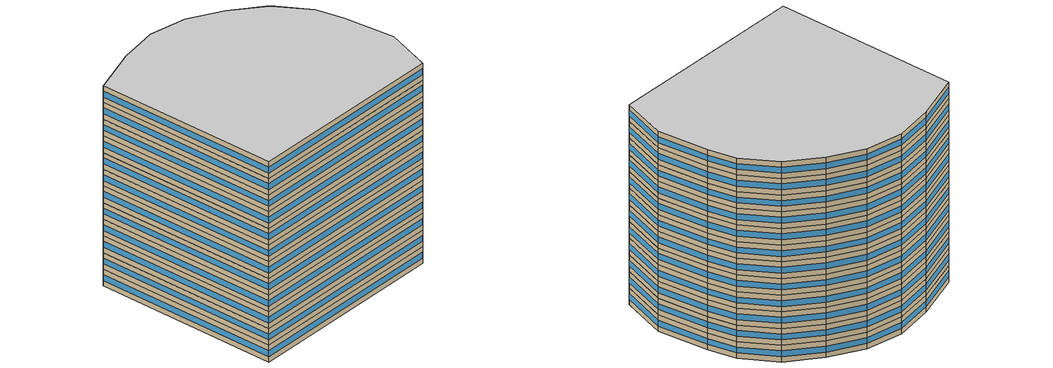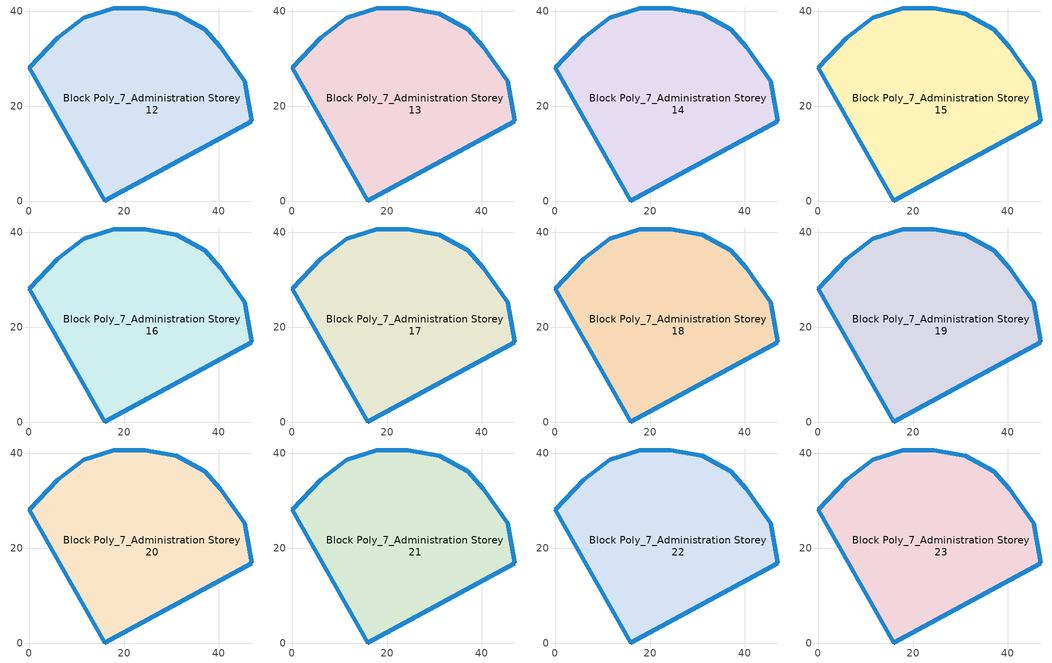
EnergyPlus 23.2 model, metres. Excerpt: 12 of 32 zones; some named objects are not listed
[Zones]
Block Poly_7_Administration Storey 12
 floor to Block Poly_7_Administration Storey 11 (HSCWZ_Public&Industrial_1995_FloorSlab): 40.27,32.48 45.41,25.2 46.91,16.86 15.9,0 0,28.05 6,34.4 11.49,38.64 17.8,40.66 24.38,40.68 31.03,39.48 36.99,36.18 z36
 wall outside (HSCWZ_Public&Industrial_1995_ExtWall): 0,28.05 15.9,0 46.91,16.86 45.41,25.2 40.27,32.48 36.99,36.18 31.03,39.48 24.38,40.68 17.8,40.66 11.49,38.64 6,34.4 0,28.05 z36:39
 window (HSCWZ_Public&Industrial_1995_Win): 0.01,28.04 15.89,0.01 / 15.92,0.01 46.9,16.86 / 46.91,16.87 45.41,25.2 / 45.41,25.2 40.27,32.47 / 40.27,32.48 36.99,36.18 / 36.99,36.18 31.03,39.48 / 31.03,39.48 24.38,40.68 / 24.38,40.68 17.81,40.66 / 17.8,40.66 11.49,38.64 / 11.48,38.64 6,34.4 / 5.99,34.39 0,28.05 z36.98:38.02
Block Poly_7_Administration Storey 13
 floor to Block Poly_7_Administration Storey 12 (HSCWZ_Public&Industrial_1995_FloorSlab): 40.27,32.48 45.41,25.2 46.91,16.86 15.9,0 0,28.05 6,34.4 11.49,38.64 17.8,40.66 24.38,40.68 31.03,39.48 36.99,36.18 z39
 wall outside (HSCWZ_Public&Industrial_1995_ExtWall): 0,28.05 15.9,0 46.91,16.86 45.41,25.2 40.27,32.48 36.99,36.18 31.03,39.48 24.38,40.68 17.8,40.66 11.49,38.64 6,34.4 0,28.05 z39:42
 window (HSCWZ_Public&Industrial_1995_Win): 0.01,28.04 15.89,0.01 / 15.92,0.01 46.9,16.86 / 46.91,16.87 45.41,25.2 / 45.41,25.2 40.27,32.47 / 40.27,32.48 36.99,36.18 / 36.99,36.18 31.03,39.48 / 31.03,39.48 24.38,40.68 / 24.38,40.68 17.81,40.66 / 17.8,40.66 11.49,38.64 / 11.48,38.64 6,34.4 / 5.99,34.39 0,28.05 z39.98:41.02
Block Poly_7_Administration Storey 14
 floor to Block Poly_7_Administration Storey 13 (HSCWZ_Public&Industrial_1995_FloorSlab): 40.27,32.48 45.41,25.2 46.91,16.86 15.9,0 0,28.05 6,34.4 11.49,38.64 17.8,40.66 24.38,40.68 31.03,39.48 36.99,36.18 z42
 wall outside (HSCWZ_Public&Industrial_1995_ExtWall): 0,28.05 15.9,0 46.91,16.86 45.41,25.2 40.27,32.48 36.99,36.18 31.03,39.48 24.38,40.68 17.8,40.66 11.49,38.64 6,34.4 0,28.05 z42:45
 window (HSCWZ_Public&Industrial_1995_Win): 0.01,28.04 15.89,0.01 / 15.92,0.01 46.9,16.86 / 46.91,16.87 45.41,25.2 / 45.41,25.2 40.27,32.47 / 40.27,32.48 36.99,36.18 / 36.99,36.18 31.03,39.48 / 31.03,39.48 24.38,40.68 / 24.38,40.68 17.81,40.66 / 17.8,40.66 11.49,38.64 / 11.48,38.64 6,34.4 / 5.99,34.39 0,28.05 z42.98:44.02
Block Poly_7_Administration Storey 15
 floor to Block Poly_7_Administration Storey 14 (HSCWZ_Public&Industrial_1995_FloorSlab): 40.27,32.48 45.41,25.2 46.91,16.86 15.9,0 0,28.05 6,34.4 11.49,38.64 17.8,40.66 24.38,40.68 31.03,39.48 36.99,36.18 z45
 wall outside (HSCWZ_Public&Industrial_1995_ExtWall): 0,28.05 15.9,0 46.91,16.86 45.41,25.2 40.27,32.48 36.99,36.18 31.03,39.48 24.38,40.68 17.8,40.66 11.49,38.64 6,34.4 0,28.05 z45:48
 window (HSCWZ_Public&Industrial_1995_Win): 0.01,28.04 15.89,0.01 / 15.92,0.01 46.9,16.86 / 46.91,16.87 45.41,25.2 / 45.41,25.2 40.27,32.47 / 40.27,32.48 36.99,36.18 / 36.99,36.18 31.03,39.48 / 31.03,39.48 24.38,40.68 / 24.38,40.68 17.81,40.66 / 17.8,40.66 11.49,38.64 / 11.48,38.64 6,34.4 / 5.99,34.39 0,28.05 z45.98:47.02
Block Poly_7_Administration Storey 16
 floor to Block Poly_7_Administration Storey 15 (HSCWZ_Public&Industrial_1995_FloorSlab): 40.27,32.48 45.41,25.2 46.91,16.86 15.9,0 0,28.05 6,34.4 11.49,38.64 17.8,40.66 24.38,40.68 31.03,39.48 36.99,36.18 z48
 wall outside (HSCWZ_Public&Industrial_1995_ExtWall): 0,28.05 15.9,0 46.91,16.86 45.41,25.2 40.27,32.48 36.99,36.18 31.03,39.48 24.38,40.68 17.8,40.66 11.49,38.64 6,34.4 0,28.05 z48:51
 window (HSCWZ_Public&Industrial_1995_Win): 0.01,28.04 15.89,0.01 / 15.92,0.01 46.9,16.86 / 46.91,16.87 45.41,25.2 / 45.41,25.2 40.27,32.47 / 40.27,32.48 36.99,36.18 / 36.99,36.18 31.03,39.48 / 31.03,39.48 24.38,40.68 / 24.38,40.68 17.81,40.66 / 17.8,40.66 11.49,38.64 / 11.48,38.64 6,34.4 / 5.99,34.39 0,28.05 z48.98:50.02
Block Poly_7_Administration Storey 17
 floor to Block Poly_7_Administration Storey 16 (HSCWZ_Public&Industrial_1995_FloorSlab): 40.27,32.48 45.41,25.2 46.91,16.86 15.9,0 0,28.05 6,34.4 11.49,38.64 17.8,40.66 24.38,40.68 31.03,39.48 36.99,36.18 z51
 wall outside (HSCWZ_Public&Industrial_1995_ExtWall): 0,28.05 15.9,0 46.91,16.86 45.41,25.2 40.27,32.48 36.99,36.18 31.03,39.48 24.38,40.68 17.8,40.66 11.49,38.64 6,34.4 0,28.05 z51:54
 window (HSCWZ_Public&Industrial_1995_Win): 0.01,28.04 15.89,0.01 / 15.92,0.01 46.9,16.86 / 46.91,16.87 45.41,25.2 / 45.41,25.2 40.27,32.47 / 40.27,32.48 36.99,36.18 / 36.99,36.18 31.03,39.48 / 31.03,39.48 24.38,40.68 / 24.38,40.68 17.81,40.66 / 17.8,40.66 11.49,38.64 / 11.48,38.64 6,34.4 / 5.99,34.39 0,28.05 z51.98:53.02
Block Poly_7_Administration Storey 18
 floor to Block Poly_7_Administration Storey 17 (HSCWZ_Public&Industrial_1995_FloorSlab): 40.27,32.48 45.41,25.2 46.91,16.86 15.9,0 0,28.05 6,34.4 11.49,38.64 17.8,40.66 24.38,40.68 31.03,39.48 36.99,36.18 z54
 wall outside (HSCWZ_Public&Industrial_1995_ExtWall): 0,28.05 15.9,0 46.91,16.86 45.41,25.2 40.27,32.48 36.99,36.18 31.03,39.48 24.38,40.68 17.8,40.66 11.49,38.64 6,34.4 0,28.05 z54:57
 window (HSCWZ_Public&Industrial_1995_Win): 0.01,28.04 15.89,0.01 / 15.92,0.01 46.9,16.86 / 46.91,16.87 45.41,25.2 / 45.41,25.2 40.27,32.47 / 40.27,32.48 36.99,36.18 / 36.99,36.18 31.03,39.48 / 31.03,39.48 24.38,40.68 / 24.38,40.68 17.81,40.66 / 17.8,40.66 11.49,38.64 / 11.48,38.64 6,34.4 / 5.99,34.39 0,28.05 z54.98:56.02
Block Poly_7_Administration Storey 19
 floor to Block Poly_7_Administration Storey 18 (HSCWZ_Public&Industrial_1995_FloorSlab): 40.27,32.48 45.41,25.2 46.91,16.86 15.9,0 0,28.05 6,34.4 11.49,38.64 17.8,40.66 24.38,40.68 31.03,39.48 36.99,36.18 z57
 wall outside (HSCWZ_Public&Industrial_1995_ExtWall): 0,28.05 15.9,0 46.91,16.86 45.41,25.2 40.27,32.48 36.99,36.18 31.03,39.48 24.38,40.68 17.8,40.66 11.49,38.64 6,34.4 0,28.05 z57:60
 window (HSCWZ_Public&Industrial_1995_Win): 0.01,28.04 15.89,0.01 / 15.92,0.01 46.9,16.86 / 46.91,16.87 45.41,25.2 / 45.41,25.2 40.27,32.47 / 40.27,32.48 36.99,36.18 / 36.99,36.18 31.03,39.48 / 31.03,39.48 24.38,40.68 / 24.38,40.68 17.81,40.66 / 17.8,40.66 11.49,38.64 / 11.48,38.64 6,34.4 / 5.99,34.39 0,28.05 z57.98:59.02
Block Poly_7_Administration Storey 20
 floor to Block Poly_7_Administration Storey 19 (HSCWZ_Public&Industrial_1995_FloorSlab): 40.27,32.48 45.41,25.2 46.91,16.86 15.9,0 0,28.05 6,34.4 11.49,38.64 17.8,40.66 24.38,40.68 31.03,39.48 36.99,36.18 z60
 wall outside (HSCWZ_Public&Industrial_1995_ExtWall): 0,28.05 15.9,0 46.91,16.86 45.41,25.2 40.27,32.48 36.99,36.18 31.03,39.48 24.38,40.68 17.8,40.66 11.49,38.64 6,34.4 0,28.05 z60:63
 window (HSCWZ_Public&Industrial_1995_Win): 0.01,28.04 15.89,0.01 / 15.92,0.01 46.9,16.86 / 46.91,16.87 45.41,25.2 / 45.41,25.2 40.27,32.47 / 40.27,32.48 36.99,36.18 / 36.99,36.18 31.03,39.48 / 31.03,39.48 24.38,40.68 / 24.38,40.68 17.81,40.66 / 17.8,40.66 11.49,38.64 / 11.48,38.64 6,34.4 / 5.99,34.39 0,28.05 z60.98:62.02
Block Poly_7_Administration Storey 21
 floor to Block Poly_7_Administration Storey 20 (HSCWZ_Public&Industrial_1995_FloorSlab): 40.27,32.48 45.41,25.2 46.91,16.86 15.9,0 0,28.05 6,34.4 11.49,38.64 17.8,40.66 24.38,40.68 31.03,39.48 36.99,36.18 z63
 wall outside (HSCWZ_Public&Industrial_1995_ExtWall): 0,28.05 15.9,0 46.91,16.86 45.41,25.2 40.27,32.48 36.99,36.18 31.03,39.48 24.38,40.68 17.8,40.66 11.49,38.64 6,34.4 0,28.05 z63:66
 window (HSCWZ_Public&Industrial_1995_Win): 0.01,28.04 15.89,0.01 / 15.92,0.01 46.9,16.86 / 46.91,16.87 45.41,25.2 / 45.41,25.2 40.27,32.47 / 40.27,32.48 36.99,36.18 / 36.99,36.18 31.03,39.48 / 31.03,39.48 24.38,40.68 / 24.38,40.68 17.81,40.66 / 17.8,40.66 11.49,38.64 / 11.48,38.64 6,34.4 / 5.99,34.39 0,28.05 z63.98:65.03
Block Poly_7_Administration Storey 22
 floor to Block Poly_7_Administration Storey 21 (HSCWZ_Public&Industrial_1995_FloorSlab): 40.27,32.48 45.41,25.2 46.91,16.86 15.9,0 0,28.05 6,34.4 11.49,38.64 17.8,40.66 24.38,40.68 31.03,39.48 36.99,36.18 z66
 wall outside (HSCWZ_Public&Industrial_1995_ExtWall): 0,28.05 15.9,0 46.91,16.86 45.41,25.2 40.27,32.48 36.99,36.18 31.03,39.48 24.38,40.68 17.8,40.66 11.49,38.64 6,34.4 0,28.05 z66:69
 window (HSCWZ_Public&Industrial_1995_Win): 0.01,28.04 15.89,0.01 / 15.92,0.01 46.9,16.86 / 46.91,16.87 45.41,25.2 / 45.41,25.2 40.27,32.47 / 40.27,32.48 36.99,36.18 / 36.99,36.18 31.03,39.48 / 31.03,39.48 24.38,40.68 / 24.38,40.68 17.81,40.66 / 17.8,40.66 11.49,38.64 / 11.48,38.64 6,34.4 / 5.99,34.39 0,28.05 z66.97:68.03
Block Poly_7_Administration Storey 23
 floor to Block Poly_7_Administration Storey 22 (HSCWZ_Public&Industrial_1995_FloorSlab): 40.27,32.48 45.41,25.2 46.91,16.86 15.9,0 0,28.05 6,34.4 11.49,38.64 17.8,40.66 24.38,40.68 31.03,39.48 36.99,36.18 z69
 wall outside (HSCWZ_Public&Industrial_1995_ExtWall): 0,28.05 15.9,0 46.91,16.86 45.41,25.2 40.27,32.48 36.99,36.18 31.03,39.48 24.38,40.68 17.8,40.66 11.49,38.64 6,34.4 0,28.05 z69:72
 window (HSCWZ_Public&Industrial_1995_Win): 0.01,28.04 15.89,0.01 / 15.92,0.01 46.9,16.86 / 46.91,16.87 45.41,25.2 / 45.41,25.2 40.27,32.47 / 40.27,32.48 36.99,36.18 / 36.99,36.18 31.03,39.48 / 31.03,39.48 24.38,40.68 / 24.38,40.68 17.81,40.66 / 17.8,40.66 11.49,38.64 / 11.48,38.64 6,34.4 / 5.99,34.39 0,28.05 z69.97:71.03
 ceiling to Block Poly_7_Administration Storey 24 (HSCWZ_Public&Industrial_1995_FloorSlab): 46.91,16.86 45.41,25.2 40.27,32.48 36.99,36.18 31.03,39.48 24.38,40.68 17.8,40.66 11.49,38.64 6,34.4 0,28.05 15.9,0 z72
[BUILDING]
shang4hai3shi4_Administration_7_3_1995: North Axis=0; Terrain=City; Loads Convergence Tolerance Value=0.04; Temperature Convergence Tolerance Value=0.4; Solar Distribution=FullExterior; Maximum Number of Warmup Days=25; Minimum Number of Warmup Days=1
[MATERIAL] Thermal Absorptance=0.9; Solar Absorptance=0.7; Visible Absorptance=0.7
Name | Roughness | Thickness | Conductivity | Density | Specific Heat
Concrete | MediumRough | 0.1 | 1.7 | 2240 | 900
Brick | MediumRough | 0.1 | 0.72 | 1920 | 840
Tile | Smooth | 0.02 | 1.3 | 2200 | 900
Insulation 0.011 | Rough | 0.011 | 0.04 | 40 | 1500
Insulation 0.021 | Rough | 0.021 | 0.04 | 40 | 1500
[WINDOWMATERIAL:SIMPLEGLAZINGSYSTEM]
HSCWZ_Public&Industrial_1995_Win_material: UFactor=4.5; Solar Heat Gain Coefficient=0.6025
[CONSTRUCTION]
HSCWZ_Public&Industrial_1995_FloorSlab: Tile, Concrete, Insulation 0.021, Concrete, Tile
HSCWZ_Public&Industrial_1995_Win: HSCWZ_Public&Industrial_1995_Win_material
HSCWZ_Public&Industrial_1995_ExtWall: Brick, Concrete, Insulation 0.011
[ZONE] Type=1; Multiplier=1; Ceiling Height=autocalculate; Volume=autocalculate; Floor Area=autocalculate; Part of Total Floor Area=Yes
Block Poly_7_Administration Storey 12; Block Poly_7_Administration Storey 13; Block Poly_7_Administration Storey 14; Block Poly_7_Administration Storey 15; Block Poly_7_Administration Storey 16; Block Poly_7_Administration Storey 17; Block Poly_7_Administration Storey 18; Block Poly_7_Administration Storey 19; Block Poly_7_Administration Storey 20; Block Poly_7_Administration Storey 21; Block Poly_7_Administration Storey 22; Block Poly_7_Administration Storey 23
[PEOPLE] Number of People Schedule=People_Schedule; Number of People Calculation Method=Area/Person; Floor Area per Person=9; Fraction Radiant=0.3; Sensible Heat Fraction=autocalculate; Activity Level Schedule=CN_GenericActivityLevel; Carbon Dioxide Generation Rate=3.82e-08; Enable ASHRAE 55 Comfort Warnings=No; Mean Radiant Temperature Calculation Type=ZoneAveraged; Clothing Insulation Calculation Method=ClothingInsulationSchedule; Cold Stress Temperature Threshold=15.56; Heat Stress Temperature Threshold=30
Name | Zone or ZoneList or Space or SpaceList
People_Block Poly_7_Administration Storey 12 | Block Poly_7_Administration Storey 12
People_Block Poly_7_Administration Storey 13 | Block Poly_7_Administration Storey 13
People_Block Poly_7_Administration Storey 14 | Block Poly_7_Administration Storey 14
People_Block Poly_7_Administration Storey 15 | Block Poly_7_Administration Storey 15
People_Block Poly_7_Administration Storey 16 | Block Poly_7_Administration Storey 16
People_Block Poly_7_Administration Storey 17 | Block Poly_7_Administration Storey 17
People_Block Poly_7_Administration Storey 18 | Block Poly_7_Administration Storey 18
People_Block Poly_7_Administration Storey 19 | Block Poly_7_Administration Storey 19
People_Block Poly_7_Administration Storey 20 | Block Poly_7_Administration Storey 20
People_Block Poly_7_Administration Storey 21 | Block Poly_7_Administration Storey 21
People_Block Poly_7_Administration Storey 22 | Block Poly_7_Administration Storey 22
People_Block Poly_7_Administration Storey 23 | Block Poly_7_Administration Storey 23
[LIGHTS] Schedule=Lights_Schedule; Design Level Calculation Method=Watts/Area; Watts per Zone Floor Area=12; Return Air Fraction=0; Fraction Radiant=0; Fraction Visible=0; Fraction Replaceable=1; EndUse Subcategory=General; Return Air Fraction Calculated from Plenum Temperature=No; Return Air Fraction Function of Plenum Temperature Coefficient 1=0; Return Air Fraction Function of Plenum Temperature Coefficient 2=0
Name | Zone or ZoneList or Space or SpaceList
Lights_Block Poly_7_Administration Storey 12 | Block Poly_7_Administration Storey 12
Lights_Block Poly_7_Administration Storey 13 | Block Poly_7_Administration Storey 13
Lights_Block Poly_7_Administration Storey 14 | Block Poly_7_Administration Storey 14
Lights_Block Poly_7_Administration Storey 15 | Block Poly_7_Administration Storey 15
Lights_Block Poly_7_Administration Storey 16 | Block Poly_7_Administration Storey 16
Lights_Block Poly_7_Administration Storey 17 | Block Poly_7_Administration Storey 17
Lights_Block Poly_7_Administration Storey 18 | Block Poly_7_Administration Storey 18
Lights_Block Poly_7_Administration Storey 19 | Block Poly_7_Administration Storey 19
Lights_Block Poly_7_Administration Storey 20 | Block Poly_7_Administration Storey 20
Lights_Block Poly_7_Administration Storey 21 | Block Poly_7_Administration Storey 21
Lights_Block Poly_7_Administration Storey 22 | Block Poly_7_Administration Storey 22
Lights_Block Poly_7_Administration Storey 23 | Block Poly_7_Administration Storey 23
[ELECTRICEQUIPMENT] Schedule=ElectricEquipment_Schedule; Design Level Calculation Method=Watts/Area; Watts per Zone Floor Area=16; Fraction Latent=0; Fraction Radiant=0; Fraction Lost=0; EndUse Subcategory=General
Name | Zone or ZoneList or Space or SpaceList
ElectricEquipment_Block Poly_7_Administration Storey 12 | Block Poly_7_Administration Storey 12
ElectricEquipment_Block Poly_7_Administration Storey 13 | Block Poly_7_Administration Storey 13
ElectricEquipment_Block Poly_7_Administration Storey 14 | Block Poly_7_Administration Storey 14
ElectricEquipment_Block Poly_7_Administration Storey 15 | Block Poly_7_Administration Storey 15
ElectricEquipment_Block Poly_7_Administration Storey 16 | Block Poly_7_Administration Storey 16
ElectricEquipment_Block Poly_7_Administration Storey 17 | Block Poly_7_Administration Storey 17
ElectricEquipment_Block Poly_7_Administration Storey 18 | Block Poly_7_Administration Storey 18
ElectricEquipment_Block Poly_7_Administration Storey 19 | Block Poly_7_Administration Storey 19
ElectricEquipment_Block Poly_7_Administration Storey 20 | Block Poly_7_Administration Storey 20
ElectricEquipment_Block Poly_7_Administration Storey 21 | Block Poly_7_Administration Storey 21
ElectricEquipment_Block Poly_7_Administration Storey 22 | Block Poly_7_Administration Storey 22
ElectricEquipment_Block Poly_7_Administration Storey 23 | Block Poly_7_Administration Storey 23
[ZONEINFILTRATION:DESIGNFLOWRATE] Schedule=AirEx_ConditionedTime_Schedule; Design Flow Rate Calculation Method=AirChanges/Hour; Air Changes per Hour=1; Constant Term Coefficient=1; Temperature Term Coefficient=0; Velocity Term Coefficient=0; Velocity Squared Term Coefficient=0
Name | Zone or ZoneList or Space or SpaceList
Infil 13 | Block Poly_7_Administration Storey 12
Infil 14 | Block Poly_7_Administration Storey 13
Infil 15 | Block Poly_7_Administration Storey 14
Infil 16 | Block Poly_7_Administration Storey 15
Infil 17 | Block Poly_7_Administration Storey 16
Infil 18 | Block Poly_7_Administration Storey 17
Infil 19 | Block Poly_7_Administration Storey 18
Infil 20 | Block Poly_7_Administration Storey 19
Infil 21 | Block Poly_7_Administration Storey 20
Infil 22 | Block Poly_7_Administration Storey 21
Infil 23 | Block Poly_7_Administration Storey 22
Infil 24 | Block Poly_7_Administration Storey 23
[HVACTEMPLATE:ZONE:IDEALLOADSAIRSYSTEM] Template Thermostat=HVACTemp; System Availability Schedule=HVAC_ConditionedTime_Schedule; Maximum Heating Supply Air Temperature=50; Minimum Cooling Supply Air Temperature=13; Maximum Heating Supply Air Humidity Ratio=0.0156; Minimum Cooling Supply Air Humidity Ratio=0.0077; Heating Limit=NoLimit; Cooling Limit=NoLimit; Heating Availability Schedule=Heating_Period_Schedule; Cooling Availability Schedule=Cooling_Period_Schedule; Dehumidification Control Type=ConstantSensibleHeatRatio; Cooling Sensible Heat Ratio=0.7; Dehumidification Setpoint=60; Humidification Control Type=None; Humidification Setpoint=30; Outdoor Air Method=None; Outdoor Air Flow Rate per Person=0.00944; Outdoor Air Flow Rate per Zone Floor Area=0; Outdoor Air Flow Rate per Zone=0; Demand Controlled Ventilation Type=None; Outdoor Air Economizer Type=NoEconomizer; Heat Recovery Type=None; Sensible Heat Recovery Effectiveness=0.7; Latent Heat Recovery Effectiveness=0.65
Block Poly_7_Administration Storey 12; Block Poly_7_Administration Storey 13; Block Poly_7_Administration Storey 14; Block Poly_7_Administration Storey 15; Block Poly_7_Administration Storey 16; Block Poly_7_Administration Storey 17; Block Poly_7_Administration Storey 18; Block Poly_7_Administration Storey 19; Block Poly_7_Administration Storey 20; Block Poly_7_Administration Storey 21; Block Poly_7_Administration Storey 22; Block Poly_7_Administration Storey 23
[SCHEDULE:COMPACT]
People_Schedule; Lights_Schedule: Through: 12/31, For: Weekdays, Until: 07:00, 0, Until: 08:00, 0.1, Until: 09:00, 0.5, Until: 12:00, 0.95, Until: 14:00, 0.8, Until: 18:00, 0.95, Until: 20:00, 0.3, Until: 24:00, 0, For: AllOtherDays, Until: 24:00, 0
ElectricEquipment_Schedule: Through: 12/31, For: Weekdays, Until: 07:00, 0, Until: 08:00, 0.1, Until: 09:00, 0.5, Until: 12:00, 0.95, Until: 14:00, 0.5, Until: 18:00, 0.95, Until: 20:00, 0.3, Until: 24:00, 0, For: AllOtherDays, Until: 24:00, 0
Heating_Period_Schedule: Through: 04/15, For: AllDays, Until: 24:00, 1, Through: 11/01, For: AllDays, Until: 24:00, 0, Through: 12/31, For: AllDays, Until: 24:00, 1
Cooling_Period_Schedule: Through: 04/15, For: AllDays, Until: 24:00, 0, Through: 10/31, For: AllDays, Until: 24:00, 1, Through: 12/31, For: AllDays, Until: 24:00, 0
HVAC_ConditionedTime_Schedule: Through: 12/31, For: Weekdays, Until: 08:00, 0, Until: 18:00, 1, Until: 24:00, 0, For: AllOtherDays, Until: 24:00, 0
AirEx_ConditionedTime_Schedule: Through: 12/31, For: Weekdays, Until: 07:00, 0, Until: 20:00, 2, Until: 24:00, 0, For: AllOtherDays, Until: 24:00, 0
CN_GenericActivityLevel: Through: 12/31, For: Weekdays, Until: 08:00, 80, Until: 18:00, 120, Until: 24:00, 80, For: AllOtherDays, Until: 24:00, 80
